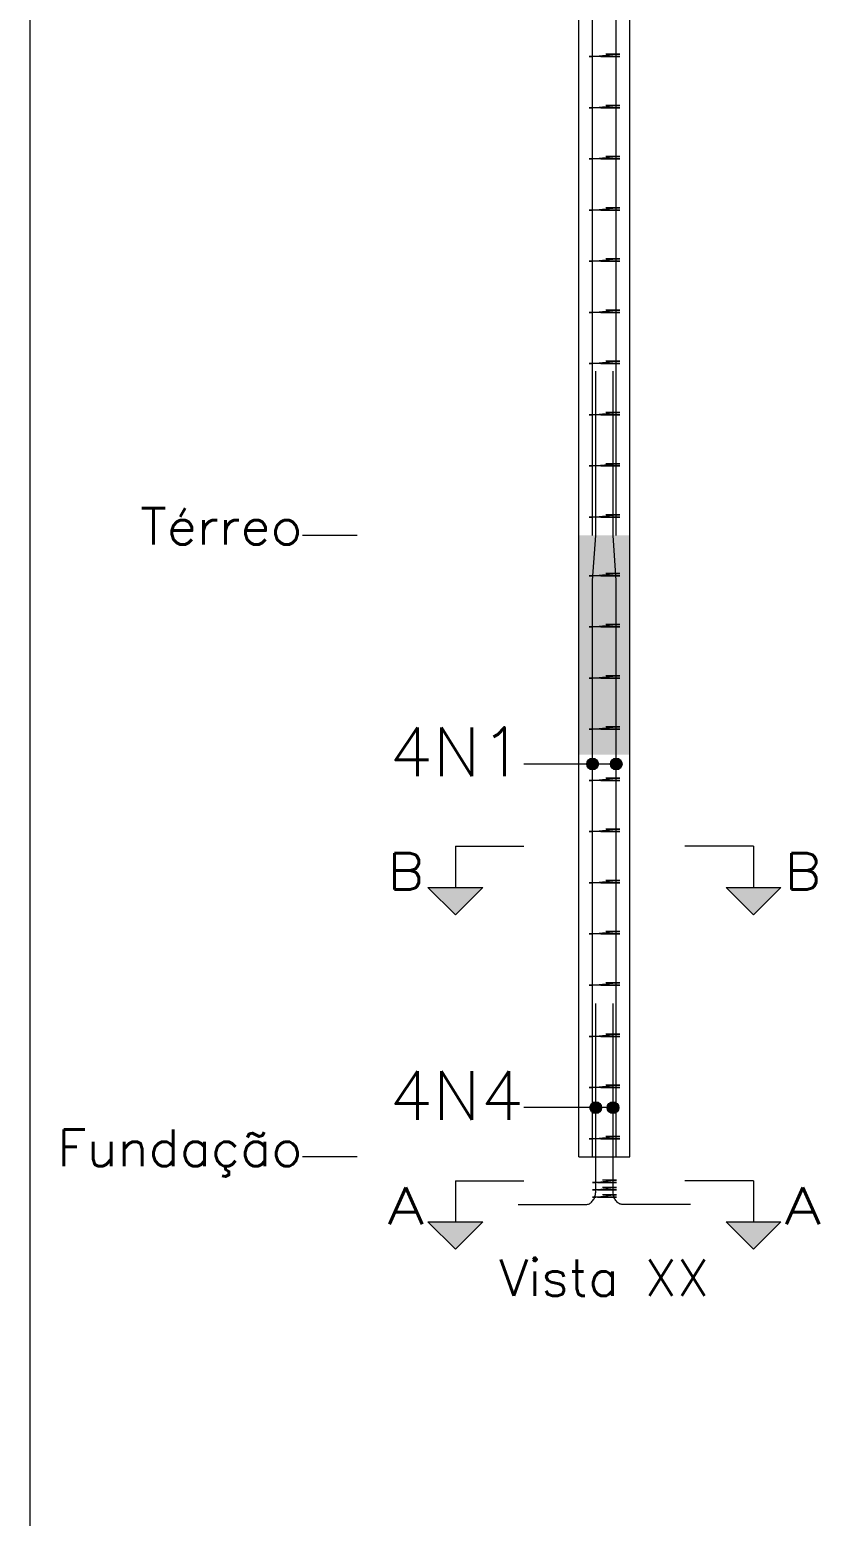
# Model space of a CAD drawing. Header units: millimetres. Extents: x 0 to 84, y 95.3 to 154.7.
# Drawn here: x 46.78 to 51.09, y 106.16 to 114.29 of the extents above; entities that cross this region are included whole.
import ezdxf
from ezdxf.enums import TextEntityAlignment as Align

# ---------------------------------------------------------------- set-up
doc = ezdxf.new("R2010")
doc.units = ezdxf.units.MM
for name, color, linetype, lineweight in [('ARM_LONGITUDINAL_Ø12_5', 51, 'Continuous', 9), ('ARM_TRANSVERSAL_Ø6_3', 32, 'Continuous', 9), ('CORTE_LINHAS_DA_TABELA_DE_DETALHE', 7, 'Continuous', 9), ('CORTE_NOMES_DAS_PLANTAS', 106, 'Continuous', 9), ('CORTE_PILAR_DE_CONCRETO', 1, 'Continuous', 9), ('CORTE_PISOS', 8, 'Continuous', 9), ('CORTE_SEGMENTOS_DE_CORTE_DE_SECOES', 12, 'Continuous', 9), ('CORTE_TEXTO_DAS_ELEVACOES_DOS_PILARES', 133, 'Continuous', 9), ('PILCP_ARM_LONG_LINHAS_DAS_ETIQUETAS_DAS_POSICOES_DE_ARMADURA_LONGITUDINAL', 106, 'Continuous', 9), ('PILCP_ARM_LONG_REFERENCIA', 106, 'Continuous', 9)]:
    doc.layers.add(name, color=color, linetype=linetype, lineweight=lineweight)
doc.styles.add('CYPETXT', font='', dxfattribs={"height": 0.2})
doc.styles.get('CYPETXT').set_extended_font_data('romans')

msp = doc.modelspace()

# ---------------------------------------------------------------- hatches: boundary and pattern name
at = {"layer": 'CORTE_PISOS', "true_color": 0xdad7d3}
msp.add_hatch(color=254, dxfattribs=at).paths.add_polyline_path([(49.7801, 110.3208), (50.0601, 110.3208), (50.0601, 111.5208), (49.7801, 111.5208)], flags=0)
at = {"layer": 'CORTE_SEGMENTOS_DE_CORTE_DE_SECOES'}
for points in [[(48.9551, 109.5957), (49.2551, 109.5957), (49.1051, 109.4458)], [(48.9551, 109.5957), (49.2551, 109.5957), (49.1051, 109.4458)], [(50.5851, 109.5957), (50.8851, 109.5957), (50.7351, 109.4458)], [(50.5851, 109.5957), (50.8851, 109.5957), (50.7351, 109.4458)], [(48.9551, 107.7657), (49.2551, 107.7657), (49.1051, 107.6158)], [(48.9551, 107.7657), (49.2551, 107.7657), (49.1051, 107.6158)], [(50.5851, 107.7657), (50.8851, 107.7657), (50.7351, 107.6158)], [(50.5851, 107.7657), (50.8851, 107.7657), (50.7351, 107.6158)]]:
    msp.add_hatch(color=256, dxfattribs=at).paths.add_polyline_path(points, flags=0)
at = {"layer": 'PILCP_ARM_LONG_LINHAS_DAS_ETIQUETAS_DAS_POSICOES_DE_ARMADURA_LONGITUDINAL'}
h = msp.add_hatch(color=256, dxfattribs=at)
edge = h.paths.add_edge_path(flags=0)
edge.add_arc((49.8552, 110.2704), 0.032, 0, 360)
h = msp.add_hatch(color=256, dxfattribs=at)
edge = h.paths.add_edge_path(flags=0)
edge.add_arc((49.9849, 110.2704), 0.032, 0, 360)
h = msp.add_hatch(color=256, dxfattribs=at)
edge = h.paths.add_edge_path(flags=0)
edge.add_arc((49.873, 108.3907), 0.032, 0, 360)
h = msp.add_hatch(color=256, dxfattribs=at)
edge = h.paths.add_edge_path(flags=0)
edge.add_arc((49.9672, 108.3907), 0.032, 0, 360)

# ---------------------------------------------------------------- linework, layer by layer
at = {"layer": 'ARM_LONGITUDINAL_Ø12_5'}
for points in [[(49.8552, 111.5208), (49.8552, 120.7832)], [(49.8552, 111.5208), (49.8552, 120.7832)], [(49.985, 111.5208), (49.985, 120.7832)], [(49.985, 111.5208), (49.985, 120.7832)], [(49.8552, 108.1208), (49.8552, 111.2707), (49.8554, 111.2745), (49.8728, 111.5208), (49.8729, 111.5245), (49.8729, 112.4195)], [(49.8552, 108.1208), (49.8552, 111.2707), (49.8554, 111.2745), (49.8728, 111.5208), (49.8729, 111.5245), (49.8729, 112.4195)], [(49.985, 108.1208), (49.9849, 111.2707), (49.9847, 111.2745), (49.9674, 111.5208), (49.9673, 111.5245), (49.9673, 112.4195)], [(49.985, 108.1208), (49.9849, 111.2707), (49.9847, 111.2745), (49.9674, 111.5208), (49.9673, 111.5245), (49.9673, 112.4195)], [(49.4487, 107.8607), (49.8199, 107.8607), (49.8245, 107.861), (49.8291, 107.8619), (49.8337, 107.8633), (49.8381, 107.8653), (49.8423, 107.8678), (49.8464, 107.8708), (49.8503, 107.8743), (49.854, 107.8783), (49.8574, 107.8827), (49.8606, 107.8875), (49.8634, 107.8927), (49.8659, 107.8983), (49.868, 107.9041), (49.8698, 107.9101), (49.8712, 107.9163), (49.8722, 107.9227), (49.8728, 107.9292), (49.873, 107.9357), (49.873, 108.9608)], [(49.4487, 107.8607), (49.8199, 107.8607), (49.8245, 107.861), (49.8291, 107.8619), (49.8337, 107.8633), (49.8381, 107.8653), (49.8423, 107.8678), (49.8464, 107.8708), (49.8503, 107.8743), (49.854, 107.8783), (49.8574, 107.8827), (49.8606, 107.8875), (49.8634, 107.8927), (49.8659, 107.8983), (49.868, 107.9041), (49.8698, 107.9101), (49.8712, 107.9163), (49.8722, 107.9227), (49.8728, 107.9292), (49.873, 107.9357), (49.873, 108.9608)], [(50.3915, 107.8607), (50.0202, 107.8607), (50.0156, 107.861), (50.011, 107.8619), (50.0065, 107.8633), (50.0021, 107.8653), (49.9978, 107.8678), (49.9937, 107.8708), (49.9898, 107.8743), (49.9861, 107.8783), (49.9827, 107.8827), (49.9796, 107.8875), (49.9768, 107.8927), (49.9743, 107.8983), (49.9722, 107.9041), (49.9704, 107.9101), (49.969, 107.9163), (49.968, 107.9227), (49.9674, 107.9292), (49.9672, 107.9357), (49.9672, 108.9608)], [(50.3915, 107.8607), (50.0202, 107.8607), (50.0156, 107.861), (50.011, 107.8619), (50.0065, 107.8633), (50.0021, 107.8653), (49.9978, 107.8678), (49.9937, 107.8708), (49.9898, 107.8743), (49.9861, 107.8783), (49.9827, 107.8827), (49.9796, 107.8875), (49.9768, 107.8927), (49.9743, 107.8983), (49.9722, 107.9041), (49.9704, 107.9101), (49.969, 107.9163), (49.968, 107.9227), (49.9674, 107.9292), (49.9672, 107.9357), (49.9672, 108.9608)]]:
    msp.add_lwpolyline(points, dxfattribs=at)
at = {"layer": 'ARM_TRANSVERSAL_Ø6_3'}
for points in [[(49.901, 114.1407), (49.9717, 114.1407), (49.9756, 114.1407), (49.9801, 114.1407), (49.985, 114.1407), (49.9892, 114.1407), (49.9931, 114.1407), (49.9967, 114.1407), (49.9997, 114.1407), (50.0019, 114.1407), (50.0033, 114.1407), (50.0038, 114.1407), (50.0023, 114.1407), (49.9983, 114.1407), (49.9922, 114.1407), (49.985, 114.1407), (49.8552, 114.1407), (49.848, 114.1407), (49.8419, 114.1407), (49.8378, 114.1407), (49.8364, 114.1407), (49.8378, 114.1407), (49.8419, 114.1407), (49.848, 114.1407), (49.8552, 114.1407), (49.985, 114.1534), (49.9886, 114.1534), (49.9922, 114.1534), (49.9954, 114.1534), (49.9983, 114.1534), (50.0006, 114.1534), (50.0023, 114.1534), (50.0034, 114.1534), (50.0038, 114.1534), (50.0034, 114.1534), (50.0023, 114.1534), (50.0006, 114.1534), (49.9983, 114.1534), (49.9276, 114.1534)], [(49.901, 113.8607), (49.9717, 113.8607), (49.9756, 113.8607), (49.9801, 113.8607), (49.985, 113.8607), (49.9892, 113.8607), (49.9931, 113.8607), (49.9967, 113.8607), (49.9997, 113.8607), (50.0019, 113.8607), (50.0033, 113.8607), (50.0038, 113.8607), (50.0023, 113.8607), (49.9983, 113.8607), (49.9922, 113.8607), (49.985, 113.8607), (49.8552, 113.8607), (49.848, 113.8607), (49.8419, 113.8607), (49.8378, 113.8607), (49.8364, 113.8607), (49.8378, 113.8607), (49.8419, 113.8607), (49.848, 113.8607), (49.8552, 113.8607), (49.985, 113.8734), (49.9886, 113.8734), (49.9922, 113.8734), (49.9954, 113.8734), (49.9983, 113.8734), (50.0006, 113.8734), (50.0023, 113.8734), (50.0034, 113.8734), (50.0038, 113.8734), (50.0034, 113.8734), (50.0023, 113.8734), (50.0006, 113.8734), (49.9983, 113.8734), (49.9276, 113.8734)], [(49.901, 113.5807), (49.9717, 113.5807), (49.9756, 113.5807), (49.9801, 113.5807), (49.985, 113.5807), (49.9892, 113.5807), (49.9931, 113.5807), (49.9967, 113.5807), (49.9997, 113.5807), (50.0019, 113.5807), (50.0033, 113.5807), (50.0038, 113.5807), (50.0023, 113.5807), (49.9983, 113.5807), (49.9922, 113.5807), (49.985, 113.5807), (49.8552, 113.5807), (49.848, 113.5807), (49.8419, 113.5807), (49.8378, 113.5807), (49.8364, 113.5807), (49.8378, 113.5807), (49.8419, 113.5807), (49.848, 113.5807), (49.8552, 113.5807), (49.985, 113.5934), (49.9886, 113.5934), (49.9922, 113.5934), (49.9954, 113.5934), (49.9983, 113.5934), (50.0006, 113.5934), (50.0023, 113.5934), (50.0034, 113.5934), (50.0038, 113.5934), (50.0034, 113.5934), (50.0023, 113.5934), (50.0006, 113.5934), (49.9983, 113.5934), (49.9276, 113.5934)], [(49.901, 113.3007), (49.9717, 113.3007), (49.9756, 113.3007), (49.9801, 113.3007), (49.985, 113.3007), (49.9892, 113.3007), (49.9931, 113.3007), (49.9967, 113.3007), (49.9997, 113.3007), (50.0019, 113.3007), (50.0033, 113.3007), (50.0038, 113.3007), (50.0023, 113.3007), (49.9983, 113.3007), (49.9922, 113.3007), (49.985, 113.3007), (49.8552, 113.3007), (49.848, 113.3007), (49.8419, 113.3007), (49.8378, 113.3007), (49.8364, 113.3007), (49.8378, 113.3007), (49.8419, 113.3007), (49.848, 113.3007), (49.8552, 113.3007), (49.985, 113.3133), (49.9886, 113.3133), (49.9922, 113.3133), (49.9954, 113.3133), (49.9983, 113.3133), (50.0006, 113.3133), (50.0023, 113.3133), (50.0034, 113.3133), (50.0038, 113.3133), (50.0034, 113.3133), (50.0023, 113.3133), (50.0006, 113.3133), (49.9983, 113.3133), (49.9276, 113.3133)], [(49.901, 113.0208), (49.9717, 113.0208), (49.9756, 113.0208), (49.9801, 113.0208), (49.985, 113.0208), (49.9892, 113.0208), (49.9931, 113.0208), (49.9967, 113.0208), (49.9997, 113.0208), (50.0019, 113.0208), (50.0033, 113.0208), (50.0038, 113.0208), (50.0023, 113.0208), (49.9983, 113.0208), (49.9922, 113.0208), (49.985, 113.0208), (49.8552, 113.0208), (49.848, 113.0208), (49.8419, 113.0208), (49.8378, 113.0208), (49.8364, 113.0208), (49.8378, 113.0208), (49.8419, 113.0208), (49.848, 113.0208), (49.8552, 113.0208), (49.985, 113.0333), (49.9886, 113.0333), (49.9922, 113.0333), (49.9954, 113.0333), (49.9983, 113.0333), (50.0006, 113.0333), (50.0023, 113.0333), (50.0034, 113.0333), (50.0038, 113.0333), (50.0034, 113.0333), (50.0023, 113.0333), (50.0006, 113.0333), (49.9983, 113.0333), (49.9276, 113.0333)], [(49.901, 112.7408), (49.9717, 112.7408), (49.9756, 112.7408), (49.9801, 112.7408), (49.985, 112.7408), (49.9892, 112.7408), (49.9931, 112.7408), (49.9967, 112.7408), (49.9997, 112.7408), (50.0019, 112.7408), (50.0033, 112.7408), (50.0038, 112.7408), (50.0023, 112.7408), (49.9983, 112.7408), (49.9922, 112.7408), (49.985, 112.7408), (49.8552, 112.7408), (49.848, 112.7408), (49.8419, 112.7408), (49.8378, 112.7408), (49.8364, 112.7408), (49.8378, 112.7408), (49.8419, 112.7408), (49.848, 112.7408), (49.8552, 112.7408), (49.985, 112.7533), (49.9886, 112.7533), (49.9922, 112.7533), (49.9954, 112.7533), (49.9983, 112.7533), (50.0006, 112.7533), (50.0023, 112.7533), (50.0034, 112.7533), (50.0038, 112.7533), (50.0034, 112.7533), (50.0023, 112.7533), (50.0006, 112.7533), (49.9983, 112.7533), (49.9276, 112.7533)], [(49.901, 112.4608), (49.9717, 112.4608), (49.9756, 112.4608), (49.9801, 112.4608), (49.985, 112.4608), (49.9892, 112.4608), (49.9931, 112.4608), (49.9967, 112.4608), (49.9997, 112.4608), (50.0019, 112.4608), (50.0033, 112.4608), (50.0038, 112.4608), (50.0023, 112.4608), (49.9983, 112.4608), (49.9922, 112.4608), (49.985, 112.4608), (49.8552, 112.4608), (49.848, 112.4608), (49.8419, 112.4608), (49.8378, 112.4608), (49.8364, 112.4608), (49.8378, 112.4608), (49.8419, 112.4608), (49.848, 112.4608), (49.8552, 112.4608), (49.985, 112.4733), (49.9886, 112.4733), (49.9922, 112.4733), (49.9954, 112.4733), (49.9983, 112.4733), (50.0006, 112.4733), (50.0023, 112.4733), (50.0034, 112.4733), (50.0038, 112.4733), (50.0034, 112.4733), (50.0023, 112.4733), (50.0006, 112.4733), (49.9983, 112.4733), (49.9276, 112.4733)], [(49.901, 112.1808), (49.9717, 112.1808), (49.9756, 112.1808), (49.9801, 112.1808), (49.985, 112.1808), (49.9892, 112.1808), (49.9931, 112.1808), (49.9967, 112.1808), (49.9997, 112.1808), (50.0019, 112.1808), (50.0033, 112.1808), (50.0038, 112.1808), (50.0023, 112.1808), (49.9983, 112.1808), (49.9922, 112.1808), (49.985, 112.1808), (49.8552, 112.1808), (49.848, 112.1808), (49.8419, 112.1808), (49.8378, 112.1808), (49.8364, 112.1808), (49.8378, 112.1808), (49.8419, 112.1808), (49.848, 112.1808), (49.8552, 112.1808), (49.985, 112.1933), (49.9886, 112.1933), (49.9922, 112.1933), (49.9954, 112.1933), (49.9983, 112.1933), (50.0006, 112.1933), (50.0023, 112.1933), (50.0034, 112.1933), (50.0038, 112.1933), (50.0034, 112.1933), (50.0023, 112.1933), (50.0006, 112.1933), (49.9983, 112.1933), (49.9276, 112.1933)], [(49.901, 111.9008), (49.9717, 111.9008), (49.9756, 111.9008), (49.9801, 111.9008), (49.985, 111.9008), (49.9892, 111.9008), (49.9931, 111.9008), (49.9967, 111.9008), (49.9997, 111.9008), (50.0019, 111.9008), (50.0033, 111.9008), (50.0038, 111.9008), (50.0023, 111.9008), (49.9983, 111.9008), (49.9922, 111.9008), (49.985, 111.9008), (49.8552, 111.9008), (49.848, 111.9008), (49.8419, 111.9008), (49.8378, 111.9008), (49.8364, 111.9008), (49.8378, 111.9008), (49.8419, 111.9008), (49.848, 111.9008), (49.8552, 111.9008), (49.985, 111.9133), (49.9886, 111.9133), (49.9922, 111.9133), (49.9954, 111.9133), (49.9983, 111.9133), (50.0006, 111.9133), (50.0023, 111.9133), (50.0034, 111.9133), (50.0038, 111.9133), (50.0034, 111.9133), (50.0023, 111.9133), (50.0006, 111.9133), (49.9983, 111.9133), (49.9276, 111.9133)], [(49.901, 111.6208), (49.9717, 111.6208), (49.9756, 111.6208), (49.9801, 111.6208), (49.985, 111.6208), (49.9892, 111.6208), (49.9931, 111.6208), (49.9967, 111.6208), (49.9997, 111.6208), (50.0019, 111.6208), (50.0033, 111.6208), (50.0038, 111.6208), (50.0023, 111.6208), (49.9983, 111.6208), (49.9922, 111.6208), (49.985, 111.6208), (49.8552, 111.6208), (49.848, 111.6208), (49.8419, 111.6208), (49.8378, 111.6208), (49.8364, 111.6208), (49.8378, 111.6208), (49.8419, 111.6208), (49.848, 111.6208), (49.8552, 111.6208), (49.985, 111.6333), (49.9886, 111.6333), (49.9922, 111.6333), (49.9954, 111.6333), (49.9983, 111.6333), (50.0006, 111.6333), (50.0023, 111.6333), (50.0034, 111.6333), (50.0038, 111.6333), (50.0034, 111.6333), (50.0023, 111.6333), (50.0006, 111.6333), (49.9983, 111.6333), (49.9276, 111.6333)], [(49.901, 111.3007), (49.9717, 111.3007), (49.9756, 111.3007), (49.9801, 111.3007), (49.985, 111.3007), (49.9892, 111.3007), (49.9931, 111.3007), (49.9967, 111.3007), (49.9997, 111.3007), (50.0019, 111.3007), (50.0033, 111.3007), (50.0038, 111.3007), (50.0023, 111.3007), (49.9983, 111.3007), (49.9922, 111.3007), (49.985, 111.3007), (49.8552, 111.3007), (49.848, 111.3007), (49.8419, 111.3007), (49.8378, 111.3007), (49.8364, 111.3007), (49.8378, 111.3007), (49.8419, 111.3007), (49.848, 111.3007), (49.8552, 111.3007), (49.985, 111.3133), (49.9886, 111.3133), (49.9922, 111.3133), (49.9954, 111.3133), (49.9983, 111.3133), (50.0006, 111.3133), (50.0023, 111.3133), (50.0034, 111.3133), (50.0038, 111.3133), (50.0034, 111.3133), (50.0023, 111.3133), (50.0006, 111.3133), (49.9983, 111.3133), (49.9276, 111.3133)], [(49.901, 111.0208), (49.9717, 111.0208), (49.9756, 111.0208), (49.9801, 111.0208), (49.985, 111.0208), (49.9892, 111.0208), (49.9931, 111.0208), (49.9967, 111.0208), (49.9997, 111.0208), (50.0019, 111.0208), (50.0033, 111.0208), (50.0038, 111.0208), (50.0023, 111.0208), (49.9983, 111.0208), (49.9922, 111.0208), (49.985, 111.0208), (49.8552, 111.0208), (49.848, 111.0208), (49.8419, 111.0208), (49.8378, 111.0208), (49.8364, 111.0208), (49.8378, 111.0208), (49.8419, 111.0208), (49.848, 111.0208), (49.8552, 111.0208), (49.985, 111.0333), (49.9886, 111.0333), (49.9922, 111.0333), (49.9954, 111.0333), (49.9983, 111.0333), (50.0006, 111.0333), (50.0023, 111.0333), (50.0034, 111.0333), (50.0038, 111.0333), (50.0034, 111.0333), (50.0023, 111.0333), (50.0006, 111.0333), (49.9983, 111.0333), (49.9276, 111.0333)], [(49.901, 110.7408), (49.9717, 110.7408), (49.9756, 110.7408), (49.9801, 110.7408), (49.985, 110.7408), (49.9892, 110.7408), (49.9931, 110.7408), (49.9967, 110.7408), (49.9997, 110.7408), (50.0019, 110.7408), (50.0033, 110.7408), (50.0038, 110.7408), (50.0023, 110.7408), (49.9983, 110.7408), (49.9922, 110.7408), (49.985, 110.7408), (49.8552, 110.7408), (49.848, 110.7408), (49.8419, 110.7408), (49.8378, 110.7408), (49.8364, 110.7408), (49.8378, 110.7408), (49.8419, 110.7408), (49.848, 110.7408), (49.8552, 110.7408), (49.985, 110.7533), (49.9886, 110.7533), (49.9922, 110.7533), (49.9954, 110.7533), (49.9983, 110.7533), (50.0006, 110.7533), (50.0023, 110.7533), (50.0034, 110.7533), (50.0038, 110.7533), (50.0034, 110.7533), (50.0023, 110.7533), (50.0006, 110.7533), (49.9983, 110.7533), (49.9276, 110.7533)], [(49.901, 110.4608), (49.9717, 110.4608), (49.9756, 110.4608), (49.9801, 110.4608), (49.985, 110.4608), (49.9892, 110.4608), (49.9931, 110.4608), (49.9967, 110.4608), (49.9997, 110.4608), (50.0019, 110.4608), (50.0033, 110.4608), (50.0038, 110.4608), (50.0023, 110.4608), (49.9983, 110.4608), (49.9922, 110.4608), (49.985, 110.4608), (49.8552, 110.4608), (49.848, 110.4608), (49.8419, 110.4608), (49.8378, 110.4608), (49.8364, 110.4608), (49.8378, 110.4608), (49.8419, 110.4608), (49.848, 110.4608), (49.8552, 110.4608), (49.985, 110.4733), (49.9886, 110.4733), (49.9922, 110.4733), (49.9954, 110.4733), (49.9983, 110.4733), (50.0006, 110.4733), (50.0023, 110.4733), (50.0034, 110.4733), (50.0038, 110.4733), (50.0034, 110.4733), (50.0023, 110.4733), (50.0006, 110.4733), (49.9983, 110.4733), (49.9276, 110.4733)], [(49.901, 110.1808), (49.9717, 110.1808), (49.9756, 110.1808), (49.9801, 110.1808), (49.985, 110.1808), (49.9892, 110.1808), (49.9931, 110.1808), (49.9967, 110.1808), (49.9997, 110.1808), (50.0019, 110.1808), (50.0033, 110.1808), (50.0038, 110.1808), (50.0023, 110.1808), (49.9983, 110.1808), (49.9922, 110.1808), (49.985, 110.1808), (49.8552, 110.1808), (49.848, 110.1808), (49.8419, 110.1808), (49.8378, 110.1808), (49.8364, 110.1808), (49.8378, 110.1808), (49.8419, 110.1808), (49.848, 110.1808), (49.8552, 110.1808), (49.985, 110.1933), (49.9886, 110.1933), (49.9922, 110.1933), (49.9954, 110.1933), (49.9983, 110.1933), (50.0006, 110.1933), (50.0023, 110.1933), (50.0034, 110.1933), (50.0038, 110.1933), (50.0034, 110.1933), (50.0023, 110.1933), (50.0006, 110.1933), (49.9983, 110.1933), (49.9276, 110.1933)], [(49.901, 109.9008), (49.9717, 109.9008), (49.9756, 109.9008), (49.9801, 109.9008), (49.985, 109.9008), (49.9892, 109.9008), (49.9931, 109.9008), (49.9967, 109.9008), (49.9997, 109.9008), (50.0019, 109.9008), (50.0033, 109.9008), (50.0038, 109.9008), (50.0023, 109.9008), (49.9983, 109.9008), (49.9922, 109.9008), (49.985, 109.9008), (49.8552, 109.9008), (49.848, 109.9008), (49.8419, 109.9008), (49.8378, 109.9008), (49.8364, 109.9008), (49.8378, 109.9008), (49.8419, 109.9008), (49.848, 109.9008), (49.8552, 109.9008), (49.985, 109.9133), (49.9886, 109.9133), (49.9922, 109.9133), (49.9954, 109.9133), (49.9983, 109.9133), (50.0006, 109.9133), (50.0023, 109.9133), (50.0034, 109.9133), (50.0038, 109.9133), (50.0034, 109.9133), (50.0023, 109.9133), (50.0006, 109.9133), (49.9983, 109.9133), (49.9276, 109.9133)], [(49.901, 109.6208), (49.9717, 109.6208), (49.9756, 109.6208), (49.9801, 109.6208), (49.985, 109.6208), (49.9892, 109.6208), (49.9931, 109.6208), (49.9967, 109.6208), (49.9997, 109.6208), (50.0019, 109.6208), (50.0033, 109.6208), (50.0038, 109.6208), (50.0023, 109.6208), (49.9983, 109.6208), (49.9922, 109.6208), (49.985, 109.6208), (49.8552, 109.6208), (49.848, 109.6208), (49.8419, 109.6208), (49.8378, 109.6208), (49.8364, 109.6208), (49.8378, 109.6208), (49.8419, 109.6208), (49.848, 109.6208), (49.8552, 109.6208), (49.985, 109.6333), (49.9886, 109.6333), (49.9922, 109.6333), (49.9954, 109.6333), (49.9983, 109.6333), (50.0006, 109.6333), (50.0023, 109.6333), (50.0034, 109.6333), (50.0038, 109.6333), (50.0034, 109.6333), (50.0023, 109.6333), (50.0006, 109.6333), (49.9983, 109.6333), (49.9276, 109.6333)], [(49.901, 109.3407), (49.9717, 109.3407), (49.9756, 109.3407), (49.9801, 109.3407), (49.985, 109.3407), (49.9892, 109.3407), (49.9931, 109.3407), (49.9967, 109.3407), (49.9997, 109.3407), (50.0019, 109.3407), (50.0033, 109.3407), (50.0038, 109.3407), (50.0023, 109.3407), (49.9983, 109.3407), (49.9922, 109.3407), (49.985, 109.3407), (49.8552, 109.3407), (49.848, 109.3407), (49.8419, 109.3407), (49.8378, 109.3407), (49.8364, 109.3407), (49.8378, 109.3407), (49.8419, 109.3407), (49.848, 109.3407), (49.8552, 109.3407), (49.985, 109.3534), (49.9886, 109.3534), (49.9922, 109.3534), (49.9954, 109.3534), (49.9983, 109.3534), (50.0006, 109.3534), (50.0023, 109.3534), (50.0034, 109.3534), (50.0038, 109.3534), (50.0034, 109.3534), (50.0023, 109.3534), (50.0006, 109.3534), (49.9983, 109.3534), (49.9276, 109.3534)], [(49.901, 109.0607), (49.9717, 109.0607), (49.9756, 109.0607), (49.9801, 109.0607), (49.985, 109.0607), (49.9892, 109.0607), (49.9931, 109.0607), (49.9967, 109.0607), (49.9997, 109.0607), (50.0019, 109.0607), (50.0033, 109.0607), (50.0038, 109.0607), (50.0023, 109.0607), (49.9983, 109.0607), (49.9922, 109.0607), (49.985, 109.0607), (49.8552, 109.0607), (49.848, 109.0607), (49.8419, 109.0607), (49.8378, 109.0607), (49.8364, 109.0607), (49.8378, 109.0607), (49.8419, 109.0607), (49.848, 109.0607), (49.8552, 109.0607), (49.985, 109.0734), (49.9886, 109.0734), (49.9922, 109.0734), (49.9954, 109.0734), (49.9983, 109.0734), (50.0006, 109.0734), (50.0023, 109.0734), (50.0034, 109.0734), (50.0038, 109.0734), (50.0034, 109.0734), (50.0023, 109.0734), (50.0006, 109.0734), (49.9983, 109.0734), (49.9276, 109.0734)], [(49.901, 108.7807), (49.9717, 108.7807), (49.9756, 108.7807), (49.9801, 108.7807), (49.985, 108.7807), (49.9892, 108.7807), (49.9931, 108.7807), (49.9967, 108.7807), (49.9997, 108.7807), (50.0019, 108.7807), (50.0033, 108.7807), (50.0038, 108.7807), (50.0023, 108.7807), (49.9983, 108.7807), (49.9922, 108.7807), (49.985, 108.7807), (49.8552, 108.7807), (49.848, 108.7807), (49.8419, 108.7807), (49.8378, 108.7807), (49.8364, 108.7807), (49.8378, 108.7807), (49.8419, 108.7807), (49.848, 108.7807), (49.8552, 108.7807), (49.985, 108.7934), (49.9886, 108.7934), (49.9922, 108.7934), (49.9954, 108.7934), (49.9983, 108.7934), (50.0006, 108.7934), (50.0023, 108.7934), (50.0034, 108.7934), (50.0038, 108.7934), (50.0034, 108.7934), (50.0023, 108.7934), (50.0006, 108.7934), (49.9983, 108.7934), (49.9276, 108.7934)], [(49.901, 108.5007), (49.9717, 108.5007), (49.9756, 108.5007), (49.9801, 108.5007), (49.985, 108.5007), (49.9892, 108.5007), (49.9931, 108.5007), (49.9967, 108.5007), (49.9997, 108.5007), (50.0019, 108.5007), (50.0033, 108.5007), (50.0038, 108.5007), (50.0023, 108.5007), (49.9983, 108.5007), (49.9922, 108.5007), (49.985, 108.5007), (49.8552, 108.5007), (49.848, 108.5007), (49.8419, 108.5007), (49.8378, 108.5007), (49.8364, 108.5007), (49.8378, 108.5007), (49.8419, 108.5007), (49.848, 108.5007), (49.8552, 108.5007), (49.985, 108.5134), (49.9886, 108.5134), (49.9922, 108.5134), (49.9954, 108.5134), (49.9983, 108.5134), (50.0006, 108.5134), (50.0023, 108.5134), (50.0034, 108.5134), (50.0038, 108.5134), (50.0034, 108.5134), (50.0023, 108.5134), (50.0006, 108.5134), (49.9983, 108.5134), (49.9276, 108.5134)], [(49.901, 108.2207), (49.9717, 108.2207), (49.9756, 108.2207), (49.9801, 108.2207), (49.985, 108.2207), (49.9892, 108.2207), (49.9931, 108.2207), (49.9967, 108.2207), (49.9997, 108.2207), (50.0019, 108.2207), (50.0033, 108.2207), (50.0038, 108.2207), (50.0023, 108.2207), (49.9983, 108.2207), (49.9922, 108.2207), (49.985, 108.2207), (49.8552, 108.2207), (49.848, 108.2207), (49.8419, 108.2207), (49.8378, 108.2207), (49.8364, 108.2207), (49.8378, 108.2207), (49.8419, 108.2207), (49.848, 108.2207), (49.8552, 108.2207), (49.985, 108.2334), (49.9886, 108.2334), (49.9922, 108.2334), (49.9954, 108.2334), (49.9983, 108.2334), (50.0006, 108.2334), (50.0023, 108.2334), (50.0034, 108.2334), (50.0038, 108.2334), (50.0034, 108.2334), (50.0023, 108.2334), (50.0006, 108.2334), (49.9983, 108.2334), (49.9276, 108.2334)], [(49.8832, 107.9808), (49.9539, 107.9808), (49.9578, 107.9808), (49.9623, 107.9808), (49.9672, 107.9808), (49.9714, 107.9808), (49.9754, 107.9808), (49.9789, 107.9808), (49.9819, 107.9808), (49.9841, 107.9808), (49.9855, 107.9808), (49.986, 107.9808), (49.9846, 107.9808), (49.9805, 107.9808), (49.9744, 107.9808), (49.9672, 107.9808), (49.873, 107.9808), (49.8658, 107.9808), (49.8597, 107.9808), (49.8556, 107.9808), (49.8542, 107.9808), (49.8556, 107.9808), (49.8597, 107.9808), (49.8658, 107.9808), (49.873, 107.9808), (49.9672, 107.9934), (49.9709, 107.9934), (49.9744, 107.9934), (49.9776, 107.9934), (49.9805, 107.9934), (49.9828, 107.9934), (49.9846, 107.9934), (49.9856, 107.9934), (49.986, 107.9934), (49.9856, 107.9934), (49.9846, 107.9934), (49.9828, 107.9934), (49.9805, 107.9934), (49.9098, 107.9934)], [(49.8832, 107.9407), (49.9539, 107.9407), (49.9578, 107.9407), (49.9623, 107.9407), (49.9672, 107.9407), (49.9714, 107.9407), (49.9754, 107.9407), (49.9789, 107.9407), (49.9819, 107.9407), (49.9841, 107.9407), (49.9855, 107.9407), (49.986, 107.9407), (49.9846, 107.9407), (49.9805, 107.9407), (49.9744, 107.9407), (49.9672, 107.9407), (49.873, 107.9407), (49.8658, 107.9407), (49.8597, 107.9407), (49.8556, 107.9407), (49.8542, 107.9407), (49.8556, 107.9407), (49.8597, 107.9407), (49.8658, 107.9407), (49.873, 107.9407), (49.9672, 107.9534), (49.9709, 107.9534), (49.9744, 107.9534), (49.9776, 107.9534), (49.9805, 107.9534), (49.9828, 107.9534), (49.9846, 107.9534), (49.9856, 107.9534), (49.986, 107.9534), (49.9856, 107.9534), (49.9846, 107.9534), (49.9828, 107.9534), (49.9805, 107.9534), (49.9098, 107.9534)], [(49.8832, 107.9008), (49.9539, 107.9008), (49.9578, 107.9008), (49.9623, 107.9008), (49.9672, 107.9008), (49.9714, 107.9008), (49.9754, 107.9008), (49.9789, 107.9008), (49.9819, 107.9008), (49.9841, 107.9008), (49.9855, 107.9008), (49.986, 107.9008), (49.9846, 107.9008), (49.9805, 107.9008), (49.9744, 107.9008), (49.9672, 107.9008), (49.873, 107.9008), (49.8658, 107.9008), (49.8597, 107.9008), (49.8556, 107.9008), (49.8542, 107.9008), (49.8556, 107.9008), (49.8597, 107.9008), (49.8658, 107.9008), (49.873, 107.9008), (49.9672, 107.9133), (49.9709, 107.9133), (49.9744, 107.9133), (49.9776, 107.9133), (49.9805, 107.9133), (49.9828, 107.9133), (49.9846, 107.9133), (49.9856, 107.9133), (49.986, 107.9133), (49.9856, 107.9133), (49.9846, 107.9133), (49.9828, 107.9133), (49.9805, 107.9133), (49.9098, 107.9133)]]:
    msp.add_lwpolyline(points, dxfattribs=at)
at = {"layer": 'CORTE_LINHAS_DA_TABELA_DE_DETALHE'}
msp.add_line((46.7781, 122.6508), (46.7781, 103.5507), dxfattribs=at)
at = {"layer": 'CORTE_NOMES_DAS_PLANTAS'}
for p, q in [((48.5691, 111.5208), (48.2691, 111.5208)), ((48.5691, 108.1208), (48.2691, 108.1208))]:
    msp.add_line(p, q, dxfattribs=at)
at = {"layer": 'CORTE_PILAR_DE_CONCRETO'}
for p, q in [((49.7801, 111.5208), (49.7801, 120.9207)), ((50.0601, 111.5208), (50.0601, 120.9207)), ((49.7801, 108.1208), (49.7801, 111.5208)), ((50.0601, 108.1208), (50.0601, 111.5208)), ((49.7801, 108.1208), (50.0601, 108.1208))]:
    msp.add_line(p, q, dxfattribs=at)
at = {"layer": 'CORTE_SEGMENTOS_DE_CORTE_DE_SECOES'}
for p, q in [((49.1051, 109.8208), (49.4801, 109.8208)), ((49.1051, 109.8208), (49.1051, 109.5957)), ((49.1051, 109.8208), (49.4801, 109.8208)), ((49.1051, 109.8208), (49.1051, 109.5957)), ((50.7351, 109.8208), (50.3601, 109.8208)), ((50.7351, 109.8208), (50.3601, 109.8208)), ((50.7351, 109.8208), (50.7351, 109.5957)), ((50.7351, 109.8208), (50.7351, 109.5957)), ((49.1051, 107.9908), (49.4801, 107.9908)), ((49.1051, 107.9908), (49.1051, 107.7657)), ((49.1051, 107.9908), (49.4801, 107.9908)), ((49.1051, 107.9908), (49.1051, 107.7657)), ((50.7351, 107.9908), (50.3601, 107.9908)), ((50.7351, 107.9908), (50.3601, 107.9908)), ((50.7351, 107.9908), (50.7351, 107.7657)), ((50.7351, 107.9908), (50.7351, 107.7657))]:
    msp.add_line(p, q, dxfattribs=at)
for points in [[(48.9551, 109.5957), (49.2551, 109.5957), (49.1051, 109.4458)], [(48.9551, 109.5957), (49.2551, 109.5957), (49.1051, 109.4458)], [(50.5851, 109.5957), (50.8851, 109.5957), (50.7351, 109.4458)], [(50.5851, 109.5957), (50.8851, 109.5957), (50.7351, 109.4458)], [(48.9551, 107.7657), (49.2551, 107.7657), (49.1051, 107.6158)], [(48.9551, 107.7657), (49.2551, 107.7657), (49.1051, 107.6158)], [(50.5851, 107.7657), (50.8851, 107.7657), (50.7351, 107.6158)], [(50.5851, 107.7657), (50.8851, 107.7657), (50.7351, 107.6158)]]:
    msp.add_lwpolyline(points, close=True, dxfattribs=at)
at = {"layer": 'PILCP_ARM_LONG_LINHAS_DAS_ETIQUETAS_DAS_POSICOES_DE_ARMADURA_LONGITUDINAL'}
for points in [[(49.8552, 110.2704), (49.4801, 110.2704)], [(49.9849, 110.2704), (49.4801, 110.2704)], [(49.9672, 108.3907), (49.4801, 108.3907)]]:
    msp.add_lwpolyline(points, dxfattribs=at)
for centre in [(49.8552, 110.2704), (49.9849, 110.2704), (49.873, 108.3907), (49.9672, 108.3907)]:
    msp.add_circle(centre, 0.032, dxfattribs=at)

# ---------------------------------------------------------------- texts
at = {"layer": 'CORTE_NOMES_DAS_PLANTAS', "style": 'CYPETXT'}
for s, width, p, p2 in [('Térreo', 0.945284, (47.3811, 111.4707), (48.2691, 111.4707)), ('Fundação', 0.926873, (46.9281, 108.0708), (48.2691, 108.0708))]:
    msp.add_text(s, height=0.2, dxfattribs=dict(at, width=width)).set_placement(p, p2, align=Align.FIT)
at = {"layer": 'CORTE_SEGMENTOS_DE_CORTE_DE_SECOES', "style": 'CYPETXT'}
for s, width, p, p2 in [('B', 0.838198, (48.7341, 109.5833), (48.9351, 109.5833)), ('B', 0.838198, (48.7341, 109.5833), (48.9351, 109.5833)), ('B', 0.838198, (50.9051, 109.5833), (51.1061, 109.5833)), ('B', 0.838198, (50.9051, 109.5833), (51.1061, 109.5833)), ('A', 1.156502, (48.7341, 107.7532), (48.9351, 107.7532)), ('A', 1.156502, (48.7341, 107.7532), (48.9351, 107.7532)), ('A', 1.156502, (50.9051, 107.7532), (51.1061, 107.7532)), ('A', 1.156502, (50.9051, 107.7532), (51.1061, 107.7532))]:
    msp.add_text(s, height=0.2, dxfattribs=dict(at, width=width)).set_placement(p, p2, align=Align.FIT)
at = {"layer": 'CORTE_TEXTO_DAS_ELEVACOES_DOS_PILARES', "style": 'CYPETXT', "width": 0.88019}
msp.add_text('Vista XX', height=0.2, dxfattribs=at).set_placement((49.3456, 107.3607), (50.4946, 107.3607), align=Align.FIT)
at = {"layer": 'PILCP_ARM_LONG_REFERENCIA', "style": 'CYPETXT', "width": 0.925243}
for s, p, p2 in [('4N1', (48.7441, 110.2038), (49.4801, 110.2038)), ('4N4', (48.7441, 108.3241), (49.4801, 108.3241))]:
    msp.add_text(s, height=0.26667, dxfattribs=at).set_placement(p, p2, align=Align.FIT)

doc.saveas('drawing.dxf')
